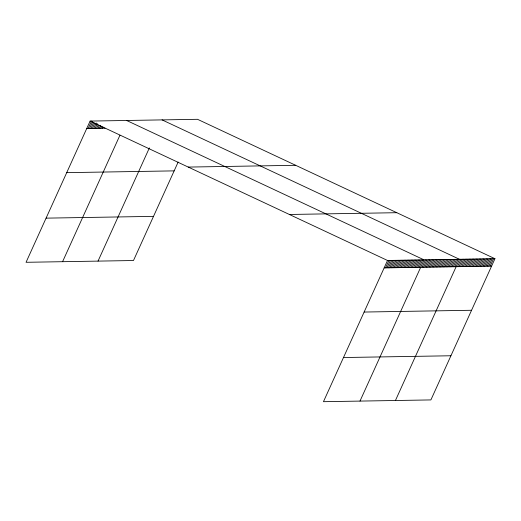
<?xml version="1.0" encoding="UTF-8"?>
<svg xmlns="http://www.w3.org/2000/svg" width="521" height="521" viewBox="0 0 521 521"><rect width="100%" height="100%" fill="white"/><g stroke="black" fill="none" stroke-linecap="round" stroke-linejoin="round"><path stroke-width="0.78" d="M494.95 258.703L387.52 260.474L323.456 401.691L430.893 399.92L494.95 258.703L197.544 119.309L90.107 121.08L26.05 262.297L133.48 260.526L178.156 162.044M88.153 128.472L91.514 121.061M89.553 128.453L92.614 121.712M90.96 128.427L93.715 122.363M92.367 128.407L94.809 123.008M93.767 128.381L96.216 122.989M95.174 128.355L97.316 123.64M96.58 128.335L98.111 124.962M97.987 128.309L99.205 125.613M99.387 128.29L100.612 125.594M100.794 128.264L101.712 126.245M102.201 128.244L102.813 126.896M62.579 261.698L119.934 135.252M98.026 261.112L149.377 147.912M385.56 267.866L388.927 260.448M386.966 267.84L390.327 260.428M388.373 267.82L391.733 260.402M389.773 267.794L393.14 260.383M391.18 267.774L394.54 260.357M392.587 267.748L395.947 260.337M393.987 267.729L397.354 260.311M395.393 267.703L398.76 260.292M396.8 267.683L400.161 260.266M398.207 267.657L401.567 260.24M399.607 267.631L402.974 260.22M401.014 267.612L404.374 260.194M402.42 267.586L405.781 260.174M403.821 267.566L407.188 260.148M405.227 267.54L408.594 260.129M406.634 267.52L409.994 260.103M408.041 267.494L411.401 260.077M409.441 267.468L412.808 260.057M410.848 267.449L414.215 260.031M412.254 267.423L415.615 260.012M413.654 267.403L417.021 259.986M415.061 267.377L418.428 259.966M416.468 267.358L419.828 259.94M417.875 267.332L421.235 259.92M419.275 267.312L422.642 259.894M359.985 401.092L424.048 259.868L126.636 120.481M422.101 267.26L425.462 259.849M423.521 267.24L426.881 259.823M424.934 267.214L428.301 259.803M426.354 267.195L429.721 259.777M427.774 267.169L431.134 259.751M429.193 267.143L432.554 259.732M430.607 267.123L433.973 259.705M432.026 267.097L435.393 259.686M433.446 267.078L436.806 259.66M434.866 267.052L438.226 259.634M436.279 267.026L439.646 259.614M437.699 267.006L441.066 259.588M439.118 266.98L442.479 259.569M440.538 266.96L443.899 259.543M441.951 266.934L445.318 259.517M443.371 266.908L446.738 259.497M444.791 266.889L448.151 259.471M446.21 266.863L449.571 259.451M447.624 266.843L450.991 259.425M449.043 266.817L452.41 259.406M450.463 266.791L453.824 259.38M451.883 266.772L455.243 259.354M453.296 266.745L456.663 259.334M454.716 266.726L458.083 259.308M395.439 400.506L459.496 259.289L162.09 119.895M457.555 266.674L460.916 259.263M458.968 266.654L462.335 259.237M460.388 266.628L463.755 259.217M461.808 266.609L465.168 259.191M463.228 266.583L466.588 259.171M464.641 266.563L468.008 259.145M466.061 266.537L469.428 259.119M467.48 266.511L470.841 259.1M468.9 266.491L472.26 259.074M470.313 266.465L473.68 259.054M471.733 266.446L475.1 259.028M473.153 266.42L476.513 259.002M474.572 266.394L477.933 258.983M475.986 266.374L479.353 258.957M477.405 266.348L480.772 258.937M478.825 266.329L482.185 258.911M480.245 266.303L483.605 258.885M481.658 266.277L485.025 258.865M483.078 266.257L486.445 258.839M484.497 266.231L487.858 258.82M485.917 266.211L489.278 258.794M487.33 266.185L490.697 258.768M488.75 266.159L492.117 258.748M490.17 266.14L493.53 258.722M86.746 128.498L105.008 128.192M188.257 167.078L295.687 165.307M66.714 172.653L174.144 170.875M46.082 218.143L153.513 216.371M289.376 214.476L396.807 212.698M384.153 267.892L491.59 266.114M364.127 312.046L471.557 310.269M343.489 357.536L450.919 355.765M90.107 121.08L387.52 260.474"/></g></svg>
